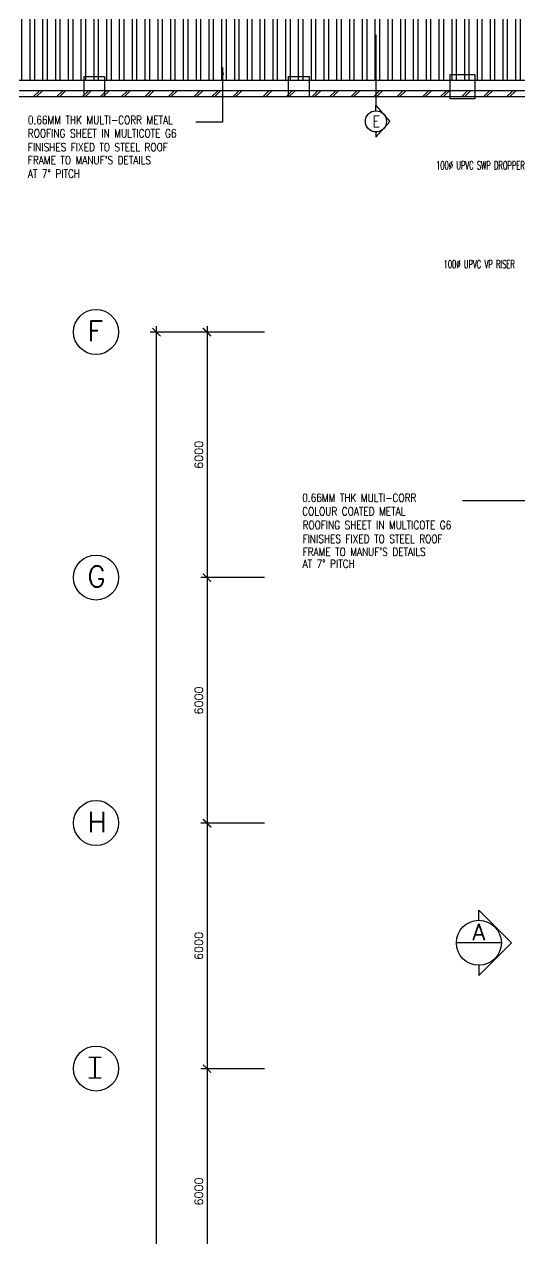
# Model space of a CAD drawing. Extents: x 2266480 to 2632177, y -858634 to -757244.
# Drawn here: x 2318808 to 2330920, y -812578 to -782901 of the extents above; entities that cross this region are included whole.
import ezdxf

# ---------------------------------------------------------------- set-up
doc = ezdxf.new("R2010")
doc.units = 0
doc.header["$LTSCALE"] = 10
doc.header["$MEASUREMENT"] = 0
doc.layers.get('0').update_dxf_attribs({"linetype": 'CONTINUOUS'})
doc.layers.get('DEFPOINTS').update_dxf_attribs({"linetype": 'CONTINUOUS'})
for name, color, linetype in [('AR', 7, 'CONTINUOUS'), ('COL', 3, 'CONTINUOUS'), ('DIM', 7, 'CONTINUOUS'), ('FFL', 7, 'CONTINUOUS'), ('FLASH', 35, 'CONTINUOUS'), ('GRID-T', 7, 'CONTINUOUS'), ('H', 1, 'CONTINUOUS'), ('hatch', 7, 'CONTINUOUS'), ('LINE', 7, 'CONTINUOUS'), ('SP', 220, 'CONTINUOUS'), ('T50', 4, 'CONTINUOUS'), ('VP', 100, 'CONTINUOUS'), ('WALL', 2, 'CONTINUOUS')]:
    doc.layers.add(name, color=color, linetype=linetype)
doc.styles.add('DIMTEXT', font='romans.shx', dxfattribs={"width": 0.8, "height": 400})
doc.styles.add('ROMANS', font='romans')
doc.styles.get("Standard").update_dxf_attribs({"font": 'ROMANS.SHX'})
doc.dimstyles.new('STANDARD$0', dxfattribs={"dimscale": 0, "dimtxt": 8, "dimasz": 6, "dimexe": 1, "dimexo": 1, "dimgap": 3, "dimtad": 1, "dimdec": 0, "dimlfac": -1, "dimrnd": 1, "dimzin": 0, "dimdsep": 46, "dimtxsty": 'Standard', "dimcen": 0, "dimclrd": 5, "dimclre": 250, "dimadec": 0, "dimazin": 0, "dimtfac": 1, "dimtdec": 4, "dimtofl": 0, "dimtmove": 0, "dimatfit": 3, "dimfxl": 1, "dimtolj": 1, "dimtzin": 0, "dimarcsym": 0})

# ---------------------------------------------------------------- blocks, each defined once
blk = doc.blocks.new('_ARCHTICK')
at = {"color": 0, "linetype": 'ByBlock', "const_width": 0.15}
blk.add_lwpolyline([(-0.5, -0.5), (0.5, 0.5)], dxfattribs=at)
blk = doc.blocks.new('*D78')
at = {"layer": 'DEFPOINTS', "color": 0, "transparency": 16777216}
for p in [(2324834, -790424), (2323275, -796424), (2324834, -796424)]:
    blk.add_point(p, dxfattribs=at)
at = {"layer": 'DIM', "color": 7, "lineweight": -2, "transparency": 16777216}
for p, q in [((2323275, -790274), (2323275, -796574)), ((2324684, -790424), (2323125, -790424)), ((2324684, -796424), (2323125, -796424))]:
    blk.add_line(p, q, dxfattribs=at)
at = {"layer": 'DIM', "color": 7, "lineweight": -2, "transparency": 16777216, "xscale": 200, "yscale": 200, "zscale": 200}
for p, rotation in [((2323275, -790424), 90), ((2323275, -796424), 270)]:
    blk.add_blockref('_ARCHTICK', p, dxfattribs=dict(at, rotation=rotation))
at = {"layer": 'DIM', "color": 7, "transparency": 16777216, "insert": (2323075, -793424), "char_height": 200, "attachment_point": 5, "rotation": 90, "style": 'ROMANS'}
blk.add_mtext('\\A1;6000', dxfattribs=at)
blk = doc.blocks.new('*D79')
at = {"layer": 'DEFPOINTS', "color": 0, "transparency": 16777216}
for p in [(2324834, -796424), (2323275, -802424), (2324834, -802424)]:
    blk.add_point(p, dxfattribs=at)
at = {"layer": 'DIM', "color": 7, "lineweight": -2, "transparency": 16777216}
for p, q in [((2324684, -796424), (2323125, -796424)), ((2323275, -796274), (2323275, -802574)), ((2324684, -802424), (2323125, -802424))]:
    blk.add_line(p, q, dxfattribs=at)
at = {"layer": 'DIM', "color": 7, "lineweight": -2, "transparency": 16777216, "xscale": 200, "yscale": 200, "zscale": 200}
for p, rotation in [((2323275, -796424), 90), ((2323275, -802424), 270)]:
    blk.add_blockref('_ARCHTICK', p, dxfattribs=dict(at, rotation=rotation))
at = {"layer": 'DIM', "color": 7, "transparency": 16777216, "insert": (2323075, -799424), "char_height": 200, "attachment_point": 5, "rotation": 90, "style": 'ROMANS'}
blk.add_mtext('\\A1;6000', dxfattribs=at)
blk = doc.blocks.new('*D80')
at = {"layer": 'DEFPOINTS', "color": 0, "transparency": 16777216}
for p in [(2324834, -802424), (2323275, -808424), (2324834, -808424)]:
    blk.add_point(p, dxfattribs=at)
at = {"layer": 'DIM', "color": 7, "lineweight": -2, "transparency": 16777216}
for p, q in [((2324684, -802424), (2323125, -802424)), ((2323275, -802274), (2323275, -808574)), ((2324684, -808424), (2323125, -808424))]:
    blk.add_line(p, q, dxfattribs=at)
at = {"layer": 'DIM', "color": 7, "lineweight": -2, "transparency": 16777216, "xscale": 200, "yscale": 200, "zscale": 200}
for p, rotation in [((2323275, -802424), 90), ((2323275, -808424), 270)]:
    blk.add_blockref('_ARCHTICK', p, dxfattribs=dict(at, rotation=rotation))
at = {"layer": 'DIM', "color": 7, "transparency": 16777216, "insert": (2323075, -805424), "char_height": 200, "attachment_point": 5, "rotation": 90, "style": 'ROMANS'}
blk.add_mtext('\\A1;6000', dxfattribs=at)
blk = doc.blocks.new('*D81')
at = {"layer": 'DEFPOINTS', "color": 0, "transparency": 16777216}
for p in [(2324834, -808424), (2323275, -814424), (2324834, -814424)]:
    blk.add_point(p, dxfattribs=at)
at = {"layer": 'DIM', "color": 7, "lineweight": -2, "transparency": 16777216}
for p, q in [((2323275, -808274), (2323275, -814574)), ((2324684, -808424), (2323125, -808424)), ((2324684, -814424), (2323125, -814424))]:
    blk.add_line(p, q, dxfattribs=at)
at = {"layer": 'DIM', "color": 7, "lineweight": -2, "transparency": 16777216, "xscale": 200, "yscale": 200, "zscale": 200}
for p, rotation in [((2323275, -808424), 90), ((2323275, -814424), 270)]:
    blk.add_blockref('_ARCHTICK', p, dxfattribs=dict(at, rotation=rotation))
at = {"layer": 'DIM', "color": 7, "transparency": 16777216, "insert": (2323075, -811424), "char_height": 200, "attachment_point": 5, "rotation": 90, "style": 'ROMANS'}
blk.add_mtext('\\A1;6000', dxfattribs=at)
blk = doc.blocks.new('*D86')
at = {"layer": 'DEFPOINTS', "color": 0, "transparency": 16777216}
for p in [(2322038, -790424), (2324457, -790424), (2324457, -838424)]:
    blk.add_point(p, dxfattribs=at)
at = {"layer": 'DIM', "color": 7, "lineweight": -2, "transparency": 16777216}
for p, q in [((2322038, -838574), (2322038, -790274)), ((2324307, -790424), (2321888, -790424)), ((2324307, -838424), (2321888, -838424))]:
    blk.add_line(p, q, dxfattribs=at)
at = {"layer": 'DIM', "color": 7, "lineweight": -2, "transparency": 16777216, "xscale": 200, "yscale": 200, "zscale": 200}
for p, rotation in [((2322038, -790424), 90), ((2322038, -838424), 270)]:
    blk.add_blockref('_ARCHTICK', p, dxfattribs=dict(at, rotation=rotation))
at = {"layer": 'DIM', "color": 7, "transparency": 16777216, "insert": (2321838, -814424), "char_height": 200, "attachment_point": 5, "rotation": 90, "style": 'ROMANS'}
blk.add_mtext('\\A1;48000', dxfattribs=at)

msp = doc.modelspace()

# ---------------------------------------------------------------- hatches: boundary and pattern name
at = {"layer": 'hatch'}
h = msp.add_hatch(dxfattribs=at)
h.set_pattern_fill('STEEL', color=0, scale=2500, angle=45, style=0)
h.set_pattern_definition([(90, (0, 0), (-312.5, 6e-14), []), (90, (-110.5, 110.5), (-312.5, 6e-14), [])])
h.paths.add_polyline_path([(2300527.4, -776846.7), (2300527.4, -784099.1), (2304419.4, -784099.1), (2304419.4, -783924.1), (2305519.4, -783924.1), (2305519.4, -784274.1), (2334010.3, -784274.1), (2334019.4, -783924.1), (2335194.4, -783924.1), (2335194.4, -780099.1), (2325269.4, -780099.1), (2325269.4, -780149.1), (2325019.4, -780149.1), (2325019.4, -779174.1), (2325194.4, -779174.1), (2325194.4, -776846.7)])

# ---------------------------------------------------------------- linework, layer by layer
at = {"layer": 'AR', "color": 0}
for p, q in [((2327406, -783155.8), (2327406, -784905)), ((2327406, -785015.6), (2327406, -784885.8)), ((2327406, -784885.8), (2327747.5, -785274.4)), ((2327406, -785663), (2327747.5, -785274.4)), ((2327406, -785530.8), (2327406, -785663)), ((2329921.2, -804797.4), (2329921.2, -804550.5)), ((2329921.2, -804550.5), (2330718.2, -805347.4)), ((2330471.2, -805347.4), (2329371.2, -805347.4)), ((2329921.2, -806144.4), (2330718.2, -805347.4)), ((2329921.2, -805897.4), (2329921.2, -806144.4))]:
    msp.add_line(p, q, dxfattribs=at)
for centre, radius in [((2327406, -785273.2), 257.6), ((2329921.2, -805347.4), 550)]:
    msp.add_circle(centre, radius, dxfattribs=at)
at = {"layer": 'COL', "color": 0}
for points in [[(2320269.4, -784174.1), (2320769.4, -784174.1), (2320769.4, -784674.1), (2320269.4, -784674.1)], [(2325269.4, -784174.1), (2325769.4, -784174.1), (2325769.4, -784674.1), (2325269.4, -784674.1)], [(2329219.4, -784124.1), (2329819.4, -784124.1), (2329819.4, -784724.1), (2329219.4, -784724.1)]]:
    msp.add_lwpolyline(points, close=True, dxfattribs=at)
at = {"layer": 'FLASH', "color": 0}
msp.add_line((2334010.3, -784274.1), (2305519.4, -784274.1), dxfattribs=at)
at = {"layer": 'GRID-T', "color": 0}
for p, q in [((2320389.7, -808145.3), (2320685.4, -808145.3)), ((2320389.7, -808648.3), (2320685.4, -808648.3))]:
    msp.add_line(p, q, dxfattribs=at)
for centre in [(2320561.9, -790420.2), (2320561.9, -796420.2), (2320561.9, -802420.2), (2320561.9, -808420.2)]:
    msp.add_circle(centre, 550, dxfattribs=at)
at = {"layer": 'H', "color": 0}
for p, q in [((2319028.6, -784674.1), (2319178.6, -784524.1)), ((2319099.3, -784674.1), (2319249.3, -784524.1)), ((2319597.6, -784674.1), (2319747.6, -784524.1)), ((2319668.3, -784674.1), (2319818.3, -784524.1)), ((2320224.3, -784674.1), (2320374.3, -784524.1)), ((2320295, -784674.1), (2320445, -784524.1)), ((2320661.6, -784674.1), (2320811.6, -784524.1)), ((2320732.3, -784674.1), (2320882.3, -784524.1)), ((2321179.2, -784674.1), (2321329.2, -784524.1)), ((2321249.9, -784674.1), (2321399.9, -784524.1)), ((2321753.9, -784674.1), (2321903.9, -784524.1)), ((2321824.6, -784674.1), (2321974.6, -784524.1)), ((2322322.9, -784674.1), (2322472.9, -784524.1)), ((2322393.6, -784674.1), (2322543.6, -784524.1)), ((2322949.6, -784674.1), (2323099.6, -784524.1)), ((2323020.3, -784674.1), (2323170.3, -784524.1)), ((2323387, -784674.1), (2323537, -784524.1)), ((2323457.7, -784674.1), (2323607.7, -784524.1)), ((2323904.6, -784674.1), (2324054.6, -784524.1)), ((2323975.3, -784674.1), (2324125.3, -784524.1)), ((2324638.9, -784674.1), (2324788.9, -784524.1)), ((2324709.6, -784674.1), (2324859.6, -784524.1)), ((2325207.9, -784674.1), (2325357.9, -784524.1)), ((2325278.6, -784674.1), (2325428.6, -784524.1)), ((2325834.6, -784674.1), (2325984.6, -784524.1)), ((2325905.4, -784674.1), (2326055.4, -784524.1)), ((2326272, -784674.1), (2326422, -784524.1)), ((2326342.7, -784674.1), (2326492.7, -784524.1)), ((2326789.6, -784674.1), (2326939.6, -784524.1)), ((2326860.3, -784674.1), (2327010.3, -784524.1)), ((2327344.9, -784674.1), (2327494.9, -784524.1)), ((2327415.6, -784674.1), (2327565.6, -784524.1)), ((2327913.9, -784674.1), (2328063.9, -784524.1)), ((2327984.6, -784674.1), (2328134.6, -784524.1)), ((2328540.6, -784674.1), (2328690.6, -784524.1)), ((2328611.4, -784674.1), (2328761.4, -784524.1)), ((2328978, -784674.1), (2329128, -784524.1)), ((2329048.7, -784674.1), (2329198.7, -784524.1)), ((2329495.6, -784674.1), (2329645.6, -784524.1)), ((2329566.3, -784674.1), (2329716.3, -784524.1)), ((2330031.6, -784674.1), (2330181.6, -784524.1)), ((2330102.3, -784674.1), (2330252.3, -784524.1)), ((2330600.6, -784674.1), (2330750.6, -784524.1)), ((2330671.3, -784674.1), (2330821.3, -784524.1))]:
    msp.add_line(p, q, dxfattribs=at)
at = {"layer": 'LINE', "color": 0}
for p, q in [((2323655.9, -783956), (2323655.9, -785290.9)), ((2323655.9, -785290.9), (2323000.9, -785290.9)), ((2331331.7, -794546.5), (2329519.4, -794546.5))]:
    msp.add_line(p, q, dxfattribs=at)
for points in [[(2323622.6, -784136), (2323689.2, -784136), (2323655.9, -783936)], [(2323652.6, -783956), (2323659.2, -783956), (2323655.9, -783936)]]:
    msp.add_solid(points, dxfattribs=at)
at = {"layer": 'WALL', "color": 0}
for p, q in [((2335019.4, -784674.1), (2305252.4, -784674.1)), ((2334269.4, -784524.1), (2305269.4, -784524.1))]:
    msp.add_line(p, q, dxfattribs=at)

# ---------------------------------------------------------------- texts
at = {"layer": 'AR', "color": 0, "style": 'ROMANS'}
msp.add_text('A', height=400, dxfattribs=at).set_placement((2329764.7, -805282.2))
at = {"layer": 'FFL', "color": 0, "style": 'ROMANS', "width": 0.8}
for s, p in [('0.66MM THK MULTI-CORR METAL', (2318895.4, -785339.9)), ('ROOFING SHEET IN MULTICOTE G6', (2318895.4, -785665.3)), ('FINISHES FIXED TO STEEL ROOF', (2318895.4, -786004.9)), ("FRAME TO MANUF'S DETAILS", (2318895.4, -786321.7)), ('AT 7%%d PITCH', (2318895.4, -786651.8)), ('0.66MM THK MULTI-CORR ', (2325602.7, -794571.7)), ('COLOUR COATED METAL', (2325602.7, -794903.7)), ('ROOFING SHEET IN MULTICOTE G6', (2325611.4, -795237.8)), ('FINISHES FIXED TO STEEL ROOF', (2325611.4, -795577.4)), ("FRAME TO MANUF'S DETAILS", (2325611.4, -795894.2)), ('AT 7%%d PITCH', (2325611.4, -796184.2))]:
    msp.add_text(s, height=200, dxfattribs=at).set_placement(p)
at = {"layer": 'GRID-T', "color": 0, "style": 'ROMANS'}
for s, p in [('F', (2320346.7, -790645.9)), ('G', (2320346.7, -796645.9)), ('H', (2320346.7, -802645.9)), ('I', (2320444, -808645.9))]:
    msp.add_text(s, height=500, dxfattribs=at).set_placement(p)
at = {"layer": 'SP', "color": 0, "style": 'ROMANS', "width": 0.6}
msp.add_text('100%%c UPVC SWP DROPPER', height=200, dxfattribs=at).set_placement((2328877.3, -786448))
at = {"layer": 'T50', "color": 0, "style": 'DIMTEXT', "width": 0.8}
msp.add_text('E', height=275, rotation=360, dxfattribs=at).set_placement((2327324.8, -785413.4))
at = {"layer": 'VP', "color": 0, "style": 'ROMANS', "width": 0.6}
msp.add_text('100%%c UPVC VP RISER', height=200, dxfattribs=at).set_placement((2329061.1, -788862.3))

# ---------------------------------------------------------------- dimensions: what is measured, and where the dimension line sits
at = {"layer": 'DIM', "color": 0}
for p1, p2, distance, picture, middle in [((2324456.8, -838424.1), (2324456.8, -790424.1), 2418.4, '*D86', (2321838.5, -814424.1)), ((2324833.8, -790424.1), (2324833.8, -796424.1), -1558.6, '*D78', (2323075.3, -793424.1)), ((2324833.8, -796424.1), (2324833.8, -802424.1), -1558.6, '*D79', (2323075.3, -799424.1)), ((2324833.8, -802424.1), (2324833.8, -808424.1), -1558.6, '*D80', (2323075.3, -805424.1)), ((2324833.8, -808424.1), (2324833.8, -814424.1), -1558.6, '*D81', (2323075.3, -811424.1))]:
    dim = msp.add_aligned_dim(p1=p1, p2=p2, distance=distance, dimstyle='STANDARD$0', override={"dimscale": 100, "dimtxt": 2, "dimasz": 2, "dimexe": 1.5, "dimexo": 1.5, "dimgap": 1, "dimtxsty": 'ROMANS', "dimblk": 'ARCHTICK', "dimdle": 1.5, "dimclrd": 7, "dimclre": 7, "dimclrt": 7, "dimtdec": 0, "dimtmove": 2}, dxfattribs=at)
    dim.commit()
    dim.dimension.update_dxf_attribs({"geometry": picture, "text_midpoint": middle})

doc.saveas('drawing.dxf')
